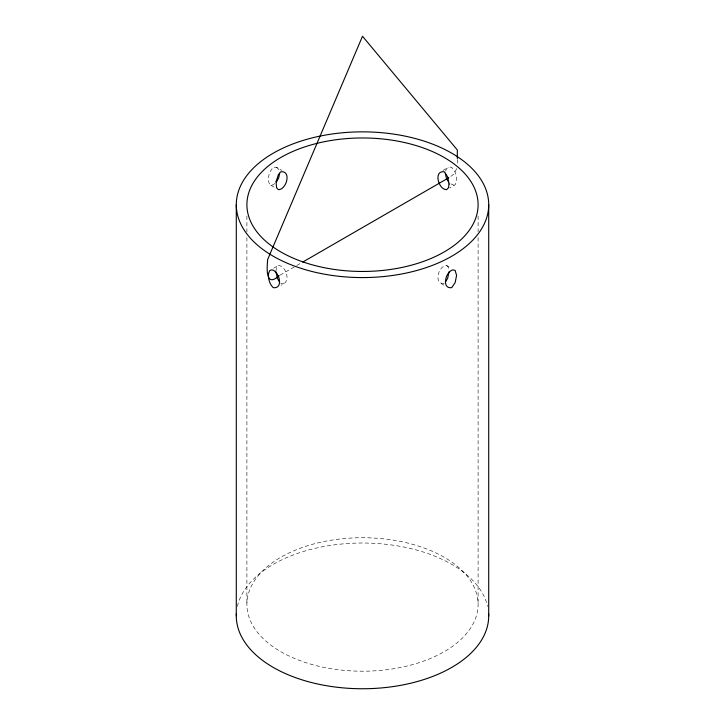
<?xml version="1.0" encoding="UTF-8"?>
<svg xmlns="http://www.w3.org/2000/svg" width="725" height="725" viewBox="0 0 725 725"><rect width="100%" height="100%" fill="white"/><g stroke="black" fill="none" stroke-linecap="round" stroke-linejoin="round"><path stroke-width="0.54" stroke-dasharray="3.62 2.72" d="M275.917 271.105L276.56 267.317L278.337 265.513L279.506 265.531C287.345 268.322 290.788 282.478 281.101 285.188M456.687 168.59L453.959 174.054L449.781 177.163M445.648 171.118C446.02 168.282 449.011 166.061 451.748 167.466C455.952 171.689 458.254 179.256 455.164 184.667L449.473 187.983M274.893 183.588L272.002 185.247L269.836 184.667C266.746 179.256 269.048 171.689 273.252 167.466L276.415 167.221L282.034 170.466M273.651 268.214L278.337 265.513M442.966 170.466L448.585 167.221M280.122 275.119L295.809 266.057M296.797 265.495L301.7 262.658M444.244 283.321C433.849 284.816 437.809 267.181 445.494 265.531L446.663 265.513L451.349 268.214M283.91 283.566L280.756 283.321M454.167 185.274L450.107 183.588M270.833 185.274L275.527 187.983M441.09 283.566L443.899 285.188M276.415 167.221L278.726 169.333L279.352 171.118M446.663 265.513L448.44 267.317L449.083 271.105M478.101 216.041L478.101 231.891M478.101 237.555L478.101 604.46M457.321 159.545L457.321 163.587M246.899 216.041L246.899 231.891M246.899 237.555L246.899 604.46M237.374 606.372A126.213 72.863 0 0 1 362.5 543.016A126.213 72.863 0 0 1 487.626 606.372M280.756 651.657A115.601 66.745 0 0 0 474.159 621.733A115.601 66.745 0 0 0 332.585 539.998A115.601 66.745 0 0 0 280.756 651.657"/><path stroke-width="1.09" d="M449.029 271.884L447.669 278.228L445.494 282.079M279.569 173.239L278.726 177.897L276.415 182.057M279.143 275.681C265.114 288.505 266.945 267.48 267.679 259.459L362.5 36.25L457.321 149.966L457.321 158.539M302.678 262.097L448.802 177.734M448.585 182.057L446.274 177.897L445.431 173.239M279.506 282.079L277.331 278.228L275.971 271.884M488.713 204.713A126.213 72.863 0 0 1 299.398 267.815A126.213 72.863 0 0 1 299.398 141.611A126.213 72.863 0 0 1 488.713 204.713L488.713 615.888M236.287 204.713L236.287 615.888M488.659 613.785A126.213 72.863 0 0 1 362.5 688.75A126.213 72.863 0 0 1 236.341 613.785M276.08 181.667L276.56 187.802L278.337 189.606L279.506 189.578C287.191 187.929 291.151 170.302 280.756 171.798L278.337 174.77L276.08 181.667M456.587 275.437L455.164 282.56L451.748 287.644C441.353 289.148 445.313 271.513 452.998 269.863L455.164 270.452L456.587 275.437M268.576 273.343C268.051 278.418 269.446 284.082 273.252 287.644C283.647 289.148 279.687 271.513 272.002 269.863L269.836 270.452L268.576 273.343M449.083 184.005L448.44 187.802L446.663 189.606L445.494 189.578C437.809 187.929 433.849 170.302 444.244 171.798L447.669 176.882L449.083 184.005M304.699 262.513A115.601 66.745 0 0 0 478.101 204.713A115.601 66.745 0 0 0 304.699 146.912A115.601 66.745 0 0 0 304.699 262.513"/></g></svg>
